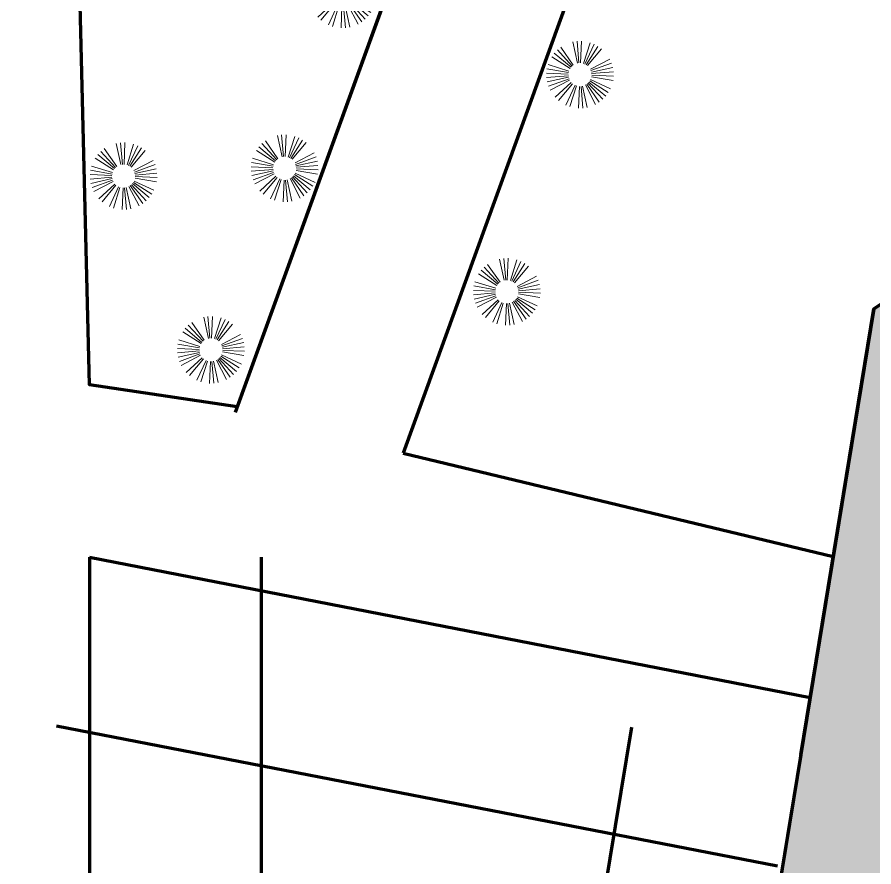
# Model space of a CAD drawing. Header units: millimetres. Extents: x 111 to 1506, y 14 to 566.
# Drawn here: x 239.52 to 247, y 95.49 to 102.92 of the extents above; entities that cross this region are included whole.
import ezdxf

# ---------------------------------------------------------------- set-up
doc = ezdxf.new("R2010")
doc.units = ezdxf.units.MM
doc.layers.add('G', color=254, linetype='Continuous', lineweight=5)
doc.layers.add('PALMERAS114', color=114, linetype='Continuous', lineweight=5)
doc.styles.add('ATTR', font='romans.shx', dxfattribs={"width": 0.8, "height": 2.52})

# ---------------------------------------------------------------- blocks, each defined once
blk = doc.blocks.new('EVG7')
for p, q in [((-13.8, 15.4), (-37.7, 46.5)), ((-11.6, 17), (-31.2, 50.9)), ((-9.2, 18.3), (-24.1, 54.3)), ((-6.6, 19.1), (-16.7, 56.9)), ((-3.9, 19.7), (-9, 58.4)), ((1.6, 19.7), (6.7, 58.4)), ((4.2, 19.1), (14.4, 56.9)), ((6.9, 18.3), (21.8, 54.3)), ((9.3, 17), (28.8, 50.9)), ((-17.8, 11.7), (-48.8, 35.4)), ((-16, 13.7), (-43.6, 41.3)), ((15.5, 11.7), (46.4, 35.4)), ((-20.6, 7), (-56.6, 21.9)), ((17, 9.4), (50.8, 28.9)), ((18.2, 7), (54.3, 21.9)), ((-21.6, 4.4), (-59.1, 14.4)), ((19.8, 1.7), (58.3, 6.7)), ((-22.2, -1.1), (-61.2, -1.1)), ((-22.2, -3.8), (-60.7, -8.9)), ((-20.6, -9.1), (-56.6, -24)), ((-19.4, -11.6), (-53.1, -31.1)), ((-17.8, -13.9), (-48.8, -37.6)), ((15.5, -13.9), (46.4, -37.6)), ((19.3, -6.6), (56.8, -16.6)), ((19.8, -1.1), (58.8, -1.1)), ((19.8, -3.8), (58.3, -8.9)), ((-13.8, -17.6), (-37.7, -48.7)), ((-11.6, -19.2), (-31.2, -53)), ((-9.2, -20.5), (-24.1, -56.5)), ((-6.6, -21.3), (-16.7, -59)), ((-3.9, -21.8), (-9, -60.6)), ((-1.2, -22.1), (-1.2, -61.1)), ((4.2, -21.3), (14.4, -59)), ((6.9, -20.5), (21.8, -56.5)), ((9.3, -19.2), (28.8, -53)), ((11.5, -17.6), (35.3, -48.7)), ((13.6, -15.9), (41.2, -43.5))]:
    blk.add_line(p, q)
at = {"style": 'ATTR', "width": 0.8, "flags": 9}
blk.add_attdef('ESTCODE', (0, 0), '', height=0.7, dxfattribs=at)

msp = doc.modelspace()

# ---------------------------------------------------------------- hatches: boundary and pattern name
at = {"lineweight": 100, "ltscale": 1000}
h = msp.add_hatch(dxfattribs=at)
h.set_pattern_fill('AR-HBONE', color=256, scale=0.046, angle=-22.085228, style=0)
h.set_pattern_definition([(22.914772, (797.12783, 1599.99595), (0.097837146, 0.241122153), [0.552, -0.184]), (112.914772, (797.29731, 1600.0676), (0.097837146, 0.241122153), [0.552, -0.184])])
edge = h.paths.add_edge_path()
edge.add_line((295.08201, 132.30753), (297.74963, 131.63818))
edge.add_line((297.74963, 131.63818), (297.54448, 130.9164))
edge.add_line((297.54448, 130.9164), (248.83294, 99.17733))
edge.add_line((248.83294, 99.17733), (247.06971, 88.40748))
edge.add_line((247.06971, 88.40748), (245.10407, 88.77997))
edge.add_line((245.10407, 88.77997), (247.00179, 100.37129))
edge.add_line((247.00179, 100.37129), (294.89948, 131.58008))
edge.add_line((294.89948, 131.58008), (295.07765, 132.30862))
edge.add_line((295.07765, 132.30862), (297.72701, 131.64385))
at = {"layer": 'G', "lineweight": 100, "ltscale": 1000}
h = msp.add_hatch(dxfattribs=at)
h.set_pattern_fill('AR-HBONE', color=256, scale=0.046, angle=-105.010678, style=0)
h.set_pattern_definition([(299.989322, (1759.44181, -290.11183), (0.251336119, -0.067395514), [0.552, -0.184]), (29.989322, (1759.53378, -290.2712), (0.251336119, -0.067395514), [0.552, -0.184])])
edge = h.paths.add_edge_path()
edge.add_line((245.14386, 88.77243), (288.23794, 78.57046))
edge.add_line((288.23794, 78.57046), (200.7159, 95.15598))
edge.add_line((200.7159, 95.15598), (201.10543, 97.11776))
edge.add_line((201.10543, 97.11776), (290.19297, 80.23558))

# ---------------------------------------------------------------- linework, layer by layer
at = {"lineweight": 100, "ltscale": 1000}
for p, q in [((244.89608, 109.05332), (241.4221, 99.46343)), ((246.27006, 108.44211), (242.88947, 99.11001)), ((246.93051, 99.93588), (247.00179, 100.37129)), ((242.88947, 99.11001), (246.64712, 98.20498)), ((240.14917, 98.19999), (240.14917, 91.78847)), ((240.14917, 98.19999), (246.44577, 96.9751)), ((241.64917, 98.19999), (241.64917, 91.78847)), ((239.86274, 96.72759), (246.15934, 95.5027)), ((244.88345, 96.71644), (243.62378, 89.02232)), ((246.36374, 96.47409), (245.10407, 88.77997))]:
    msp.add_line(p, q, dxfattribs=at)
at = {"lineweight": 211, "ltscale": 1000}
msp.add_line((246.36374, 96.47409), (246.93051, 99.93588), dxfattribs=at)
at = {"lineweight": 100, "ltscale": 1000}
for points in [[(223.55255, 102.95667), (232.44388, 130.49814), (239.49941, 128.13296), (242.89743, 131.13308), (261.65868, 109.92131), (247.00179, 100.37129), (245.10407, 88.77997), (220.48213, 93.44585), (232.44388, 130.49814)], [(246.36374, 96.47409), (247.00179, 100.37129), (261.65868, 109.92131)]]:
    msp.add_lwpolyline(points, dxfattribs=at)
msp.add_lwpolyline([(244.89608, 109.05332), (241.44046, 99.51409), (240.14917, 99.7065), (239.928, 108.71903), (243.18054, 109.81647)], close=True, dxfattribs=at)

# ---------------------------------------------------------------- block references
at = {"layer": 'PALMERAS114', "extrusion": (0, 0, -1), "xscale": -0.004880888891868356, "yscale": 0.004880888891718753, "zscale": -0.004880888891868356, "rotation": 294.9205878507973}
for p in [(-242.35729, 103.12474), (-244.43213, 102.42347), (-241.85185, 101.60505), (-240.44467, 101.53728), (-243.79317, 100.52653), (-241.20829, 100.01899)]:
    msp.add_blockref('EVG7', p, dxfattribs=at)

doc.saveas('drawing.dxf')
